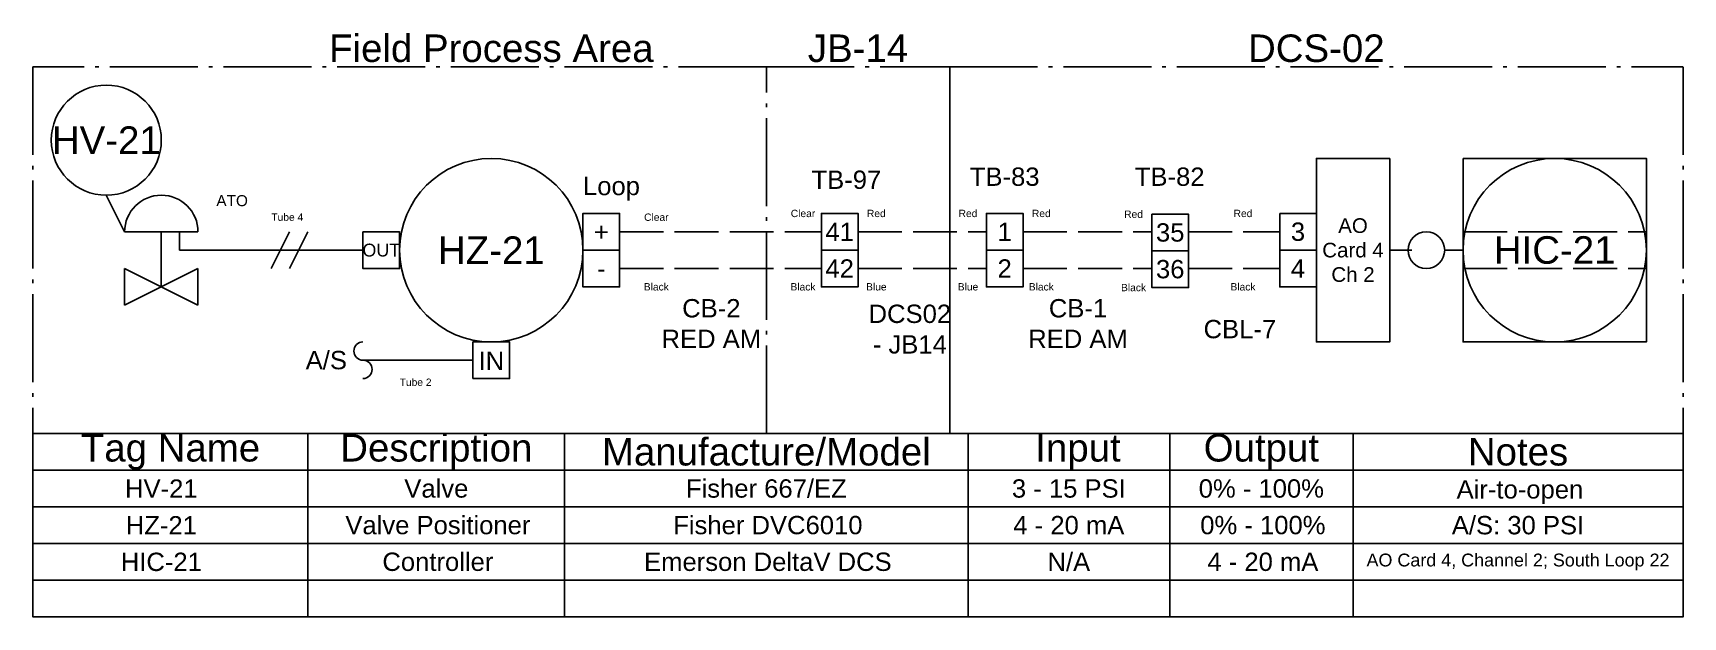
# Model space of a CAD drawing. Header units: inches. Extents: x 2.5 to 47.5, y 2.5 to 18.4.
import ezdxf

# ---------------------------------------------------------------- set-up
doc = ezdxf.new("R2010")
doc.units = ezdxf.units.IN
doc.header["$MEASUREMENT"] = 0
for name, pattern in [('ACAD_ISO02W100', [15, 12, -3]), ('ACAD_ISO03W100', [30, 12, -18]), ('ACAD_ISO04W100', [30, 24, -3, 0, -3])]:
    doc.linetypes.add(name, pattern=pattern)
doc.styles.get("Standard").update_dxf_attribs({"font": 'arial.ttf'})

msp = doc.modelspace()

# ---------------------------------------------------------------- linework, layer by layer
for p, q in [((4.5, 14), (5, 13)), ((7, 13), (5, 13)), ((6, 11.5), (6, 13)), ((6.5, 13), (6.5, 12.5)), ((9.5, 13), (9, 12)), ((10, 13), (9.5, 12)), ((6.5, 12.5), (11.5, 12.5)), ((7, 12), (5, 11)), ((5, 11), (5, 12)), ((5, 12), (7, 11)), ((7, 11), (7, 12)), ((14.5, 9.5), (11.5, 9.5))]:
    msp.add_line(p, q)
at = {"linetype": 'ACAD_ISO02W100', "ltscale": 0.1}
for p, q in [((18.5, 13), (24, 13)), ((25, 13), (28.5, 13)), ((29.5, 13), (33, 13)), ((34, 13), (36.5, 13)), ((41.5, 13), (46.5, 13)), ((18.5, 12), (24, 12)), ((25, 12), (28.5, 12)), ((29.5, 12), (33, 12)), ((34, 12), (36.5, 12)), ((41.5, 12), (46.5, 12))]:
    msp.add_line(p, q, dxfattribs=at)
at = {"linetype": 'ACAD_ISO03W100', "ltscale": 0.05}
msp.add_line((39.5, 12.5), (41.5, 12.5), dxfattribs=at)
at = {"linetype": 'ACAD_ISO04W100', "ltscale": 0.1}
for points in [[(22.5, 17.5), (2.5, 17.5), (2.5, 7.5), (22.5, 7.5)], [(22.5, 17.5), (27.5, 17.5), (27.5, 7.5), (22.5, 7.5)], [(27.5, 17.5), (47.5, 17.5), (47.5, 7.5), (27.5, 7.5)]]:
    msp.add_lwpolyline(points, close=True, dxfattribs=at)
for points in [[(39.5, 15), (37.5, 15), (37.5, 10), (39.5, 10)], [(41.5, 15), (46.5, 15), (46.5, 10), (41.5, 10)], [(17.5, 12.5), (18.5, 12.5), (18.5, 13.5), (17.5, 13.5)], [(24, 12.5), (25, 12.5), (25, 13.5), (24, 13.5)], [(28.5, 12.5), (29.5, 12.5), (29.5, 13.5), (28.5, 13.5)], [(36.5, 13.5), (37.5, 13.5), (37.5, 12.5), (36.5, 12.5)], [(33.015, 12.48), (34.015, 12.48), (34.015, 13.48), (33.015, 13.48)], [(11.5, 13), (12.5, 13), (12.5, 12), (11.5, 12)], [(17.5, 12.5), (18.5, 12.5), (18.5, 11.5), (17.5, 11.5)], [(24, 12.5), (25, 12.5), (25, 11.5), (24, 11.5)], [(28.5, 12.5), (29.5, 12.5), (29.5, 11.5), (28.5, 11.5)], [(33.015, 12.48), (34.015, 12.48), (34.015, 11.48), (33.015, 11.48)], [(36.5, 12.5), (37.5, 12.5), (37.5, 11.5), (36.5, 11.5)], [(14.5, 9), (15.5, 9), (15.5, 10), (14.5, 10)], [(2.5, 7.5), (10, 7.5), (10, 6.5), (2.5, 6.5)], [(10, 7.5), (17, 7.5), (17, 6.5), (10, 6.5)], [(17, 7.5), (28, 7.5), (28, 6.5), (17, 6.5)], [(28, 7.5), (33.5, 7.5), (33.5, 6.5), (28, 6.5)], [(33.5, 7.5), (38.5, 7.5), (38.5, 6.5), (33.5, 6.5)], [(38.5, 7.5), (47.5, 7.5), (47.5, 6.5), (38.5, 6.5)], [(2.5, 6.503), (10, 6.503), (10, 5.503), (2.5, 5.503)], [(10, 6.503), (17, 6.5), (17, 5.5), (10, 5.503)], [(17, 6.503), (28, 6.5), (28, 5.5), (17, 5.503)], [(28, 6.503), (33.5, 6.5), (33.5, 5.5), (28, 5.503)], [(33.5, 6.503), (38.5, 6.5), (38.5, 5.5), (33.5, 5.503)], [(38.5, 6.503), (47.5, 6.5), (47.5, 5.5), (38.5, 5.503)], [(2.5, 5.503), (10, 5.503), (10, 4.503), (2.5, 4.503)], [(10, 5.503), (17, 5.5), (17, 4.5), (10, 4.503)], [(17, 5.503), (28, 5.5), (28, 4.5), (17, 4.503)], [(28, 5.503), (33.5, 5.5), (33.5, 4.5), (28, 4.503)], [(33.5, 5.503), (38.5, 5.5), (38.5, 4.5), (33.5, 4.503)], [(38.5, 5.503), (47.5, 5.5), (47.5, 4.5), (38.5, 4.503)], [(2.5, 4.503), (10, 4.503), (10, 3.503), (2.5, 3.503)], [(10, 4.503), (17, 4.5), (17, 3.5), (10, 3.503)], [(17, 4.503), (28, 4.5), (28, 3.5), (17, 3.503)], [(28, 4.503), (33.5, 4.5), (33.5, 3.5), (28, 3.503)], [(33.5, 4.503), (38.5, 4.5), (38.5, 3.5), (33.5, 3.503)], [(38.5, 4.503), (47.5, 4.5), (47.5, 3.5), (38.5, 3.503)], [(2.5, 3.503), (10, 3.503), (10, 2.503), (2.5, 2.503)], [(10, 3.503), (17, 3.5), (17, 2.5), (10, 2.503)], [(17, 3.503), (28, 3.5), (28, 2.5), (17, 2.503)], [(28, 3.503), (33.5, 3.5), (33.5, 2.5), (28, 2.503)], [(33.5, 3.503), (38.5, 3.5), (38.5, 2.5), (33.5, 2.503)], [(38.5, 3.503), (47.5, 3.5), (47.5, 2.5), (38.5, 2.503)]]:
    msp.add_lwpolyline(points, close=True)
for centre, radius in [((4.5, 15.5), 1.5), ((15, 12.5), 2.5), ((44, 12.5), 2.5), ((40.5, 12.5), 0.5)]:
    msp.add_circle(centre, radius)
for centre, radius, start, end in [((6, 13), 1, 0, 180), ((11.5, 9.75), 0.25, 90, 270), ((11.5, 9.25), 0.25, 270, 90)]:
    msp.add_arc(centre, radius, start, end)

# ---------------------------------------------------------------- texts
for s, width, heights, insert, char_height, attachment_point in [('Field Process Area', 15, [0], (15, 18), 0.75, 5), ('JB-14', 20.5, [0], (25, 18), 0.75, 5), ('DCS-02', 20.5, [0], (37.5, 18), 0.75, 5), ('HV-21', 4, [0], (4.5, 15.5), 0.75, 5), ('Loop', 1.5, [0], (17.5, 14.5), 0.5, 1), ('TB-97', 7.5, [0], (24.683, 14.417), 0.5, 5), ('TB-83', 7.5, [0], (29, 14.5), 0.5, 5), ('TB-82', 7.5, [0], (33.5, 14.5), 0.5, 5), ('ATO', 1.5, [0], (7.5, 14), 0.3, 1), ('Tube 4', 1, [0], (9, 13.5), 0.2, 1), ('Clear', 2, [0], (19.5, 13.398), 0.2, 5), ('Clear', 2, [0], (23.5, 13.5), 0.2, 5), ('Red', 2, [0], (25.5, 13.5), 0.2, 5), ('Red', 2, [0], (28, 13.5), 0.2, 5), ('Red', 2, [0], (30, 13.5), 0.2, 5), ('Red', 2, [0], (32.515, 13.48), 0.2, 5), ('Red', 2, [0], (35.5, 13.5), 0.2, 5), ('+', 1, [0], (18, 13), 0.5, 5), ('41', 1, [0], (24.5, 13), 0.5, 5), ('1', 1, [0], (29, 13), 0.5, 5), ('35', 1, [0], (33.515, 12.98), 0.5, 5), ('3', 1, [0], (37, 13), 0.5, 5), ('AO\\PCard 4\\PCh 2', 2, [0], (38.5, 12.5), 0.4, 5), ('\\pxqc;OUT', 1, [0], (12, 12.5), 0.35, 5), ('HZ-21', 4, [0], (15, 12.5), 0.75, 5), ('HIC-21', 4, [0], (44, 12.5), 0.75, 5), ('42', 1, [0], (24.5, 12), 0.5, 5), ('2', 1, [0], (29, 12), 0.5, 5), ('36', 1, [0], (33.515, 11.98), 0.5, 5), ('4', 1, [0], (37, 12), 0.5, 5), ('-', 1, [0], (18, 12), 0.5, 5), ('Black', 2, [0], (19.5, 11.5), 0.2, 5), ('Black', 2, [0.102], (23.5, 11.5), 0.2, 5), ('Blue', 2, [0], (25.5, 11.5), 0.2, 5), ('Blue', 2, [0.102], (28, 11.5), 0.2, 5), ('Black', 2, [0], (30, 11.5), 0.2, 5), ('Black', 2, [0.102], (32.515, 11.48), 0.2, 5), ('Black', 2, [0], (35.5, 11.5), 0.2, 5), ('CB-2\\PRED AM', 7.5, [0], (21, 10.5), 0.5, 5), ('DCS02\\P- JB14', 7.5, [0], (26.414, 10.345), 0.5, 5), ('CB-1\\PRED AM', 7.5, [0], (31, 10.5), 0.5, 5), ('CBL-7', 7.5, [0], (35.414, 10.345), 0.5, 5), ('A/S', 1, [0], (10.5, 9.5), 0.5, 5), ('\\pxqc;IN', 1, [0], (15, 9.483), 0.5, 5), ('Tube 2', 1, [0], (12.5, 9), 0.2, 1), ('Tag Name', 7.5, [0], (6.25, 7), 0.75, 5), ('Description', 7, [0], (13.5, 7), 0.75, 5), ('Manufacture/Model', 10.5, [0], (22.5, 7), 0.75, 5), ('Input', 6.375, [0], (31, 7), 0.75, 5), ('Output', 5.25, [0], (36, 7), 0.75, 5), ('Notes', 8.75, [0], (43, 7), 0.75, 5), ('HV-21', 7.5, [0], (6, 6), 0.5, 5), ('Valve', 6.99998, [0], (13.5, 6), 0.5, 5), ('Fisher 667/EZ', 8.99998, [0], (22.5, 6), 0.5, 5), ('3 - 15 PSI', 5.5, [0], (30.75, 6), 0.5, 5), ('0% - 100%', 5.125, [0], (36, 6), 0.5, 5), ('Air-to-open', 9, [0], (43.053, 5.904), 0.5, 5), ('HZ-21', 7.5, [0], (6, 5), 0.5, 5), ('Valve Positioner', 6.99998, [0], (13.542, 5.002), 0.5, 5), ('Fisher DVC6010', 9.24999, [0], (22.542, 5.002), 0.5, 5), ('4 - 20 mA', 5.5, [0], (30.75, 5), 0.5, 5), ('0% - 100%', 4.875, [0], (36.042, 5.002), 0.5, 5), ('A/S: 30 PSI', 9, [0], (43, 5), 0.5, 5), ('HIC-21', 7.5, [0], (6, 4), 0.5, 5), ('Controller', 6.875, [0], (13.542, 4.002), 0.5, 5), ('Emerson DeltaV DCS', 9.24999, [0], (22.542, 4.002), 0.5, 5), ('N/A', 5.5, [0], (30.75, 4), 0.5, 5), ('4 - 20 mA', 4.875, [0], (36.042, 4.002), 0.5, 5), ('AO Card 4, Channel 2; South Loop 22', 9, [0], (43, 4), 0.35, 5)]:
    msp.add_mtext_dynamic_manual_height_columns(s, width=width, gutter_width=1, heights=heights, dxfattribs=dict(insert=insert, char_height=char_height, attachment_point=attachment_point))

doc.saveas('drawing.dxf')
